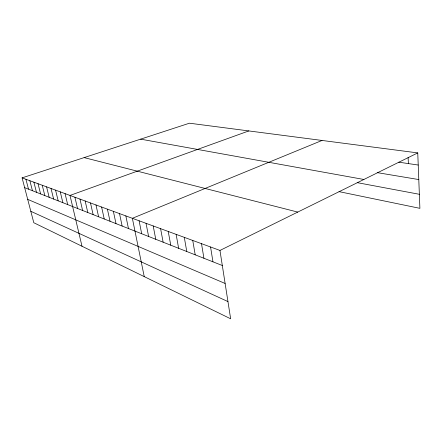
<?xml version="1.0" encoding="UTF-8"?>
<svg xmlns="http://www.w3.org/2000/svg" width="442" height="442" viewBox="0 0 442 442"><rect width="100%" height="100%" fill="white"/><g stroke="black" fill="none" stroke-linecap="round" stroke-linejoin="round"><path stroke-width="0.66" d="M219.961 250.437L230.647 318.793L33.791 222.724L22.1 177.866L219.961 250.437L417.756 152.904L419.9 208.342L339.036 191.635M322.03 140.451L132.368 218.309L144.241 276.626M248.813 130.926L70.002 195.436L82.002 246.249M22.1 177.866L189.436 123.207L417.756 152.904M398.806 162.186L418.226 165.037M377.175 172.618L418.784 179.562M140.622 139.153L363.882 179.469M357.175 182.64L419.353 194.287M84.124 157.606L297.737 212.083M24.647 187.64L222.315 265.509M27.708 199.37L225.127 283.471M30.813 211.298L227.956 301.582M25.934 179.275L28.492 189.154M29.868 180.712L32.432 190.706M33.89 182.192L36.465 192.292M38.018 183.701L40.598 193.922M42.244 185.253L44.83 195.591M46.576 186.844L49.172 197.298M51.023 188.474L53.626 199.055M55.581 190.148L58.189 200.85M60.261 191.861L62.874 202.696M65.068 193.624L67.687 204.591M74.919 197.237L77.543 208.475M79.969 199.088L82.599 210.464M85.157 200.994L87.787 212.514M90.488 202.95L93.118 214.613M95.969 204.961L98.599 216.768M101.605 207.027L104.235 218.989M107.4 209.154L110.03 221.271M113.367 211.342L115.992 223.624M119.517 213.597L122.136 226.044M125.843 215.917L128.456 228.531M139.097 220.779L141.689 233.746M146.037 223.32L148.617 236.476M153.197 225.95L155.761 239.288M160.59 228.663L163.142 242.194M168.231 231.464L170.761 245.2M176.126 234.359L178.634 248.299M184.292 237.354L186.778 251.509M192.745 240.454L195.204 254.83M201.497 243.664L203.922 258.261M210.563 246.99L212.956 261.819M408.115 157.601L408.38 163.59"/></g></svg>
